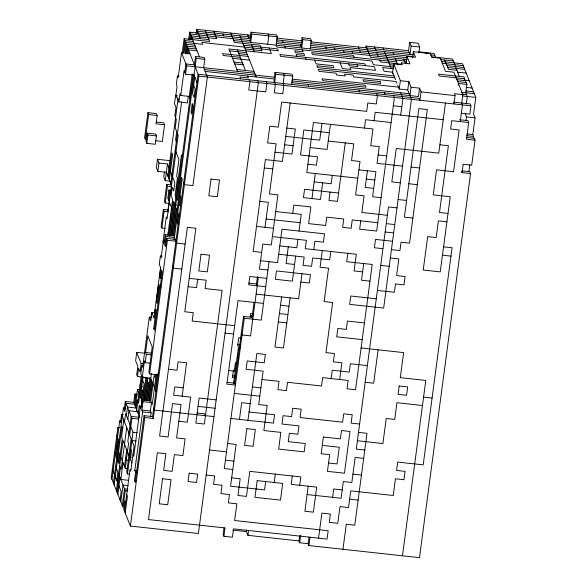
<?xml version="1.0" encoding="UTF-8"?>
<svg xmlns="http://www.w3.org/2000/svg" width="587" height="587" viewBox="0 0 587 587"><rect width="100%" height="100%" fill="white"/><g stroke="black" fill="none" stroke-linecap="round" stroke-linejoin="round"><path stroke-width="0.88" d="M147.924 112.682L144.593 137.732L145.334 139.603L148.665 114.553L147.924 112.682L156.428 113.607L157.169 115.478L156.054 123.828L164.558 124.76L162.335 141.46L155.533 140.711M147.176 133.117L146.068 141.467L146.801 143.338L155.306 144.27L156.413 135.92L155.68 134.049L147.176 133.117L147.917 134.988L146.801 143.338M119.587 427.549L117.892 427.365L111.222 477.466L123.006 507.373L125.229 490.673L118.603 473.848M111.963 479.337L119.733 420.886L121.436 421.07M123.285 414.591L121.582 414.407L120.474 422.757L119.733 420.886M113.43 483.072L123.431 407.921L125.134 408.112M114.171 484.943L121.942 426.492L122.683 428.363M124.165 409.792L125.28 401.442L133.777 402.374L139.427 416.704M170.245 160.684L157.485 159.29L156.377 167.64L157.852 171.382L166.356 172.307L171.507 185.397M118.236 461.764L119.352 453.413L118.611 451.542M123.791 420.013L121.568 436.713L122.309 438.584L118.978 463.635L117.503 459.892M116.754 480.335L117.862 471.985L115.654 466.372M124.532 421.884L125.64 413.534L133 432.23L127.452 473.973L129.147 474.164M157.852 171.382L158.96 163.032L157.485 159.29M116.38 490.549L123.043 440.448L129.668 457.28L131.371 457.464M126.374 415.398L127.489 407.048L135.986 407.98L137.101 399.63L138.576 403.372L141.907 378.322L141.166 376.45L136.507 411.516M117.114 492.42L120.445 467.369M117.855 494.291L120.071 477.591M126.741 427.49L121.186 469.24L119.711 465.498M127.849 419.14L128.957 410.79L137.461 411.722M144.387 353.176L136.734 352.339L135.626 360.689L137.835 366.295L136.72 374.645L137.461 376.516L145.114 377.353M123.028 462.761L120.812 479.462L128.465 480.298M120.064 499.897L121.171 491.546L112.337 469.116M124.503 466.496L126.726 449.796M133.777 402.374L134.893 394.024L137.439 394.303M164.433 171.91L163.766 176.922L165.24 180.657L170.34 181.214M120.797 501.768L123.021 485.067L128.12 485.625M127.79 468.646L125.244 468.367L128.575 443.317L127.834 441.446L131.165 416.396L139.669 417.328M129.683 434.967L131.906 418.267L125.28 401.442M137.461 376.516L138.569 368.166L140.044 371.909L141.151 363.558L136.734 352.339M179.145 76.105L177.443 75.914L176.335 84.264L177.069 86.135L175.961 94.485L178.903 101.962L187.407 102.894L188.295 96.209M177.311 95.476L175.616 95.292L174.5 103.642L175.975 107.377L174.86 115.727L176.335 119.469L175.227 127.819L176.702 131.554L175.586 139.904L176.327 141.775M190.012 53.666L181.508 52.735L178.177 77.785L177.443 75.914M135.252 406.109L137.475 389.408L140.029 389.687M165.24 180.657L167.464 163.956L158.96 163.032M176.57 95.49L176.349 97.156L175.616 95.292M182.234 52.903L184.12 38.713L209.632 41.494L205.215 30.282M122.272 505.51L124.495 488.81L127.893 489.176M131.158 438.709L126.711 472.109L127.452 473.973M183.195 53.101L184.861 40.576L193.365 41.508M168.484 210.007L163.384 209.449L161.161 226.149L161.895 228.02L165.299 228.387M171.815 184.956L166.715 184.399L164.492 201.099L165.226 202.97L169.482 203.432M167.823 176.049L178.155 98.396M151.842 317.472L149.289 317.193L142.626 367.293L141.885 365.43L140.777 373.78L142.252 377.514L150.756 378.446L154.432 387.794M161.895 228.02L164.118 211.32L163.384 209.449M165.226 202.97L167.449 186.27L166.715 184.399M168.564 177.92L171.896 152.869L172.629 154.741L169.298 179.791M124.481 511.116L130.035 469.365L130.769 471.236L134.1 446.186L121.582 414.407M142.252 377.514L144.475 360.814L145.209 362.685L150.309 363.243M145.209 362.685L146.317 354.335L145.583 352.464L147.807 335.764L152.224 346.983L148.893 372.033L149.626 373.904L158.13 374.829M178.903 101.962L180.011 93.612L180.752 95.483L189.256 96.415L190.724 100.15M138.202 413.586L139.31 405.235L140.535 408.354M140.418 396.885L143.089 376.847M150.969 317.56L151.527 313.385M186.072 53.703L187.07 46.19L195.574 47.114M125.214 512.987L127.438 496.286L126.704 494.415M155.276 312.959L151.872 312.585L150.764 320.935L149.289 317.193M180.752 95.483L184.083 70.433L185.558 74.175L194.062 75.099L197.005 82.576M188.684 39.674L189.682 32.16L249.204 38.661L247.729 34.919M141.159 398.756L142.267 390.406M171.477 190.283L168.924 190.005L167.816 198.355L172.233 209.574M187.026 53.901L187.803 48.053L196.307 48.985M142.091 406.49L140.388 406.307L133.726 456.407L132.992 454.536M162.085 256.189L160.383 256.005L159.275 264.355L160.743 268.09L159.635 276.44L160.368 278.311L162.071 278.495M184.817 72.304L185.932 63.954L194.436 64.878L195.544 56.528L204.049 57.46L204.782 59.331L203.674 67.681L207.358 77.029L192.918 185.58L184.413 184.648L183.672 182.777M189.638 39.872L190.415 34.031L249.937 40.532L250.678 42.403L251.786 34.053L251.053 32.182L276.558 34.971L277.299 36.834L276.183 45.184L276.925 47.055L353.455 55.413L354.188 57.284M141.115 406.475L144.116 383.927L142.641 380.185M168.55 200.226L169.658 191.876L171.36 192.059M170.773 183.526L181.654 101.698M187.987 54.099L188.544 49.924L197.049 50.856M155.254 374.235L154.807 377.573L154.073 375.702L150.742 400.752L142.237 399.82L141.129 408.17L140.388 406.307M165.042 241.36L163.34 241.176L161.117 257.876L160.383 256.005M185.558 74.175L186.666 65.825L181.508 52.735M167.941 210.417L168.939 202.897L169.43 204.144M171.272 185.367L171.492 183.694M190.709 39.241L191.157 35.902L216.662 38.683L213.719 31.206M142.964 399.989L145.965 377.448M154.513 313.15L160.625 267.224M144.072 415.655L144.813 417.518L153.31 418.45L152.576 416.579L144.072 415.655L135.186 482.455L134.452 480.584L135.56 472.234L134.827 470.363L142.604 411.913L141.863 410.042L142.979 401.691L142.237 399.82M157.742 310.119L155.195 309.841L154.08 318.191L151.872 312.585M158.527 284.79L156.303 301.491L157.037 303.362L159.26 286.661L158.527 284.79L160.222 284.981M185.14 244.031L176.636 243.099L173.693 235.622L165.189 234.69L164.081 243.04L163.34 241.176M191.67 39.439L191.89 37.766L208.899 39.623M143.918 400.195L146.919 377.646M160.368 278.311L161.484 269.961L162.217 271.832L154.447 330.283L153.706 328.412L155.929 311.712L155.195 309.841M175.168 239.357L166.664 238.432L165.549 246.782L164.815 244.911L165.923 236.561L165.189 234.69M144.879 400.393L147.88 377.845M148.173 383.054L145.95 399.754L140.058 384.801M167.831 235.262L172.607 199.353L171.133 195.618L172.24 187.268L173.715 191.002L174.831 182.652L167.464 163.956M149.626 373.904L167.398 240.303L166.664 238.432M146.794 400.789L149.905 377.412M168.902 234.624L173.341 201.224L177.025 210.572M257.634 80.727L258.375 82.598L198.399 533.502L130.373 526.069L144.813 417.518M196.153 33.525L196.711 29.35L251.133 35.293M147.755 400.987L151.424 373.435M169.746 235.658L174.075 203.095M197.225 32.887L197.445 31.221L251.016 37.069M148.827 400.356L151.49 380.31M170.707 235.857L181.478 154.865L182.212 156.729M189.256 96.415L192.25 73.867M149.67 401.391L152.224 382.181M171.661 236.055L193.101 74.901M172.732 235.424L176.291 208.701M195.544 56.528L196.278 58.399L177.399 200.35L175.19 194.745L177.413 178.044L176.672 176.173L178.896 159.473L175.212 150.125M150.661 416.183L151.101 412.844L150.367 410.973L151.475 402.623L142.979 401.691M173.693 235.622L181.464 177.171L182.205 179.042L174.097 239.995M194.796 76.97L192.573 93.671L194.048 97.413L195.155 89.063L192.947 83.449M156.215 374.433L152.216 404.494L146.324 389.533M157.279 373.794L155.173 389.658L155.907 391.529M177.384 222.656L178.499 214.306M152.576 416.579L198.113 74.226L419.199 98.374L419.932 100.245L421.048 91.895L419.573 88.16L411.069 87.228L408.86 81.622L400.356 80.69L393.73 63.866L402.234 64.797L401.493 62.926L409.997 63.858L407.055 56.374L415.559 57.306L413.351 51.7L430.352 53.556L431.827 57.291L440.331 58.223L445.482 71.306L453.986 72.238L462.827 94.668L461.712 103.019L462.453 104.89L460.23 121.59M153.31 418.45L198.854 76.097L184.12 38.713M182.153 396.188L186.6 362.788L178.096 361.856L176.981 370.206L168.484 369.282M197.702 279.287L196.594 287.637L188.089 286.705M249.937 40.532L251.053 32.182M267.679 44.26L268.795 35.91L268.054 34.039M233.34 370.903L232.452 377.58L234.147 377.764M228.343 370.448L234.294 371.101L235.409 362.751L237.111 362.935M233.589 383.825L238.366 347.922L240.068 348.106M291.651 84.447L292.759 76.097L292.025 74.226L275.017 72.37L273.909 80.72L275.384 84.455L274.268 92.805L282.773 93.737L283.881 85.386L283.147 83.515L284.255 75.165L283.521 73.294M254.046 302.29L252.05 317.318L243.546 316.386L234.661 383.186L227.008 382.35M274.643 82.591L275.758 74.241L275.017 72.37M243.546 316.386L244.28 318.257L224.285 468.558L232.79 469.49M250.128 316.921L250.576 313.575L253.129 313.854M251.089 317.119L251.309 315.446L253.012 315.637M224.058 527.735L223.17 534.419L223.904 536.291L232.408 537.215L233.523 528.865L327.054 539.086L328.17 530.736L234.631 520.515L236.855 503.815L228.35 502.89L229.458 494.54L220.954 493.608L222.069 485.258L213.565 484.334L214.673 475.984L206.169 475.052M257.223 285.788L256.49 283.917L257.488 276.404M223.904 536.291L225.019 527.94L148.489 519.576L157.375 452.775L165.879 453.707L163.656 470.407L172.16 471.339L174.383 454.639L182.88 455.563L185.103 438.863L176.599 437.939L181.045 404.538L172.541 403.607L168.095 437.007L159.598 436.082L187.363 227.33L195.867 228.255L184.758 311.756L193.262 312.688L192.154 321.038L234.668 325.682M239.459 419.389L241.675 402.689L250.179 403.614M258.339 277.438L250.561 335.889L242.057 334.957L241.323 333.086M265.001 227.338L268.332 202.288L259.828 201.356M247.956 420.314L256.842 353.513L265.346 354.445L264.238 362.795L247.23 360.939L246.122 369.289L263.13 371.145L258.684 404.546L267.188 405.47L263.857 430.52L280.865 432.384L278.642 449.084L304.147 451.865L305.262 443.515L288.254 441.659L289.362 433.309L297.866 434.241L298.981 425.891L281.973 424.034L283.081 415.684L291.585 416.609L292.7 408.258L301.197 409.19L300.089 417.54L342.603 422.185L343.718 413.835L352.222 414.76L351.107 423.11L359.611 424.041M269.059 261.663L261.288 320.113L244.28 318.257M290.169 103.019L282.391 161.462L265.383 159.605L253.166 251.456L261.67 252.388M310.2 48.904L311.308 40.554L310.574 38.683L302.07 37.751L300.962 46.102L276.301 43.409M302.07 37.751L302.804 39.623L301.696 47.973L300.221 44.238L276.411 41.633M462.182 170.846L469.835 171.675L470.569 173.547L419.478 557.65L308.938 545.572L308.204 543.709L299.7 542.777L298.959 540.906L247.941 535.337L246.474 531.595L246.694 529.929M247.941 535.337L248.609 530.325M281.628 296.927L274.958 347.027L283.462 347.952L290.132 297.851M288.29 246.826L286.067 263.526L294.571 264.451M292.73 213.426L293.845 205.076L310.853 206.932L308.63 223.632L325.638 225.489L326.746 217.139L343.755 218.995L342.639 227.345L351.143 228.277L352.259 219.927L377.764 222.708M265.691 481.553L264.583 489.903L230.574 486.19L236.121 444.44L227.624 443.508M295.679 256.101L292.348 281.151L275.347 279.295L276.455 270.945L310.464 274.657L309.356 283.007L300.852 282.083M297.903 239.401L296.795 247.751L279.786 245.894M299.018 231.051L301.234 214.35L275.729 211.562M274.195 482.485L275.31 474.135M301.967 273.733L298.629 298.783L256.115 294.138M311.961 198.582L315.292 173.532M321.955 123.431L319.739 140.132L285.722 136.411M313.803 249.607L314.911 241.257L323.415 242.189L324.523 233.839L282.009 229.194L277.563 262.594L260.562 260.738M322.689 182.806L320.465 199.507L303.457 197.65L304.565 189.3L338.582 193.02M330.459 124.356L327.128 149.406L310.119 147.55M292.311 475.991L291.203 484.341L316.716 487.122L313.385 512.172L304.88 511.248L308.212 486.197M322.3 250.539L320.084 267.239L328.588 268.164L324.141 301.564L332.646 302.496L325.983 352.596L334.487 353.528L333.372 361.878L341.876 362.803L339.653 379.503M330.077 192.088L328.969 200.438L337.474 201.37L345.244 142.92M332.301 175.388L331.185 183.738L314.184 181.882M299.708 485.266L300.815 476.915L249.798 471.346L246.467 496.397L237.962 495.465L240.186 478.765L231.682 477.84M330.804 251.463L329.696 259.814L312.688 257.957L311.58 266.307L303.075 265.383L304.183 257.033L278.678 254.244M298.959 540.906L299.627 535.902M299.7 542.777L300.698 535.263M365.818 47.723L366.039 46.057L408.552 50.702L410.027 54.437L411.142 46.087L409.667 42.352L418.171 43.277L419.639 47.019L418.861 52.859M308.204 543.709L309.092 537.024M308.938 545.572L310.046 537.222M331.149 378.578L332.264 370.228L349.272 372.085L350.38 363.735L367.389 365.591M347.812 253.327L346.704 261.677L372.209 264.458L355.553 389.709L347.049 388.785L348.157 380.435L322.652 377.646L321.537 385.997L287.527 382.284L286.412 390.634L277.915 389.702L279.023 381.352L262.015 379.496M364.476 128.076L365.584 119.726L391.096 122.507M318.55 538.154L321.881 513.104L330.386 514.036L329.278 522.386L337.782 523.311L340.005 506.61L348.502 507.542L350.725 490.842L393.239 495.487L395.462 478.787L403.966 479.711L405.074 471.361L396.577 470.436L397.685 462.086L423.198 464.867L452.071 247.773L443.567 246.841M360.756 220.851L359.648 229.201L376.656 231.058L394.427 97.457L393.686 95.593M367.425 170.751L365.202 187.451L373.706 188.383M374.088 120.651L375.196 112.3L443.222 119.733M332.609 497.336L333.717 488.986L342.221 489.91M363.705 263.534L361.489 280.234L369.993 281.158M392.395 73.889L393.73 63.866M401.273 64.599L401.493 62.926M376.274 298.79L350.762 296.002L349.654 304.352L383.663 308.072L411.428 99.32L407.752 89.972L399.248 89.041L400.356 80.69M406.057 63.895L407.055 56.374M408.552 50.702L409.667 42.352M342.955 549.293L346.286 524.242L354.79 525.167L367.007 433.316L358.503 432.392M400.708 115.089L402.931 98.389L400.723 92.783M407.752 89.972L408.86 81.622M412.573 57.541L413.351 51.7M409.961 95.578L411.069 87.228M378.109 349.815L373.67 383.216L365.165 382.291M419.573 88.16L418.465 96.51L291.761 82.672M445.445 103.033L438.783 153.134L396.262 148.489L391.822 181.889L400.327 182.821M462.827 94.668L454.323 93.744L455.057 95.615L453.949 103.965L453.457 102.718M458.183 85.122L458.41 83.457L466.907 84.381L465.799 92.731L467.274 96.473L466.276 103.987M464.478 80.441L464.699 78.775L463.965 76.904L438.452 74.116L439.193 75.987L464.699 78.775M402.477 555.794L425.795 380.442L400.29 377.654L403.621 352.604L361.108 347.959M466.078 120.254L466.526 116.908L465.293 113.797M470.569 173.547L462.072 172.622L463.18 164.272L471.684 165.196L475.015 140.146L474.281 138.275L466.628 137.446M459.496 119.719L467.993 120.651L468.734 122.522L466.511 139.222L475.015 140.146M454.059 102.182L470.216 103.95L470.957 105.821L469.842 114.171L461.338 113.24M441.263 61.43L462.519 63.748L475.778 97.398L473.555 114.098L475.03 117.84L472.806 134.54L473.54 136.411L473.32 138.077M468.874 171.477L469.769 164.8M411.142 46.087L419.639 47.019M418.758 51.817L434.064 53.483L435.539 57.225M251.786 34.053L277.299 36.834M302.804 39.623L311.308 40.554M276.638 38.082L302.151 40.87M310.655 41.794L409.293 52.566M430.55 54.892L434.798 55.354M276.528 39.857L302.041 42.646M310.538 43.57L413.431 54.811M431.284 56.763L452.548 59.082L459.173 75.906M310.428 45.346L413.314 56.587M440.529 59.558L453.281 60.953M310.31 47.129L407.246 57.717M233.67 40.54L407.136 59.492M441.996 63.301L463.253 65.619M406.175 61.173L370.456 57.277L366.039 46.057M446.986 65.634L463.994 67.49M243.649 45.214L277.658 48.926L278.392 50.798L201.869 42.433L202.603 44.304L185.595 42.447L184.487 50.798L185.221 52.669L186.336 44.319L194.833 45.243M396.702 61.929L311.675 52.639L312.409 54.51L371.931 61.011L373.405 64.753L393.811 66.977M406.908 63.044L405.206 62.86L403.731 59.118M447.72 67.505L464.728 69.361M401.691 64.262L380.435 61.943L379.701 60.072M456.965 70.301L448.461 69.369L444.777 60.021M245.117 48.948L262.125 50.805L259.916 45.199L234.404 42.411L230.728 33.063M389.673 64.739L393.928 65.201M457.699 72.172L466.203 73.096M229.583 50.834L246.591 52.691M393.694 68.76L382.643 67.549L384.118 71.291L392.622 72.216L395.565 79.693M238.821 53.63L247.325 54.554M248.066 56.425L222.554 53.644L223.287 55.508L240.296 57.365M464.046 80.015L469.145 80.573M456.935 79.715L465.44 80.646L466.907 84.381M457.669 81.586L466.173 82.51M232.533 58.311L249.534 60.168M394.09 75.958L317.56 67.593L316.826 65.729L333.834 67.586L333.093 65.715L316.092 63.858L314.617 60.116M394.831 77.822L318.301 69.464L319.035 71.335L336.043 73.192L336.777 75.063L345.281 75.994L344.547 74.123L353.051 75.048L353.785 76.919L396.298 81.564L397.039 83.435M234 62.046L242.504 62.978M466.144 87.404L472.095 88.05M196.278 58.399L204.782 59.331M234.741 63.917L243.245 64.849M465.917 90.956L473.57 91.792M461.551 92.269L474.303 93.663M236.95 69.523L253.958 71.387M398.507 87.169L321.984 78.812L322.718 80.683L365.231 85.328L365.972 87.199L291.988 79.113M462.285 94.14L466.533 94.602M275.758 74.241L292.759 76.097M186.666 65.825L254.692 73.25M462.167 95.916L475.778 97.398M421.048 91.895L455.057 95.615M204.408 69.552L274.136 77.168M205.142 71.416L273.168 78.849M291.878 80.896L409.22 93.707M198.854 76.097L470.957 105.821M393.312 105.807L401.816 106.739M466.526 116.908L475.03 117.84M468.734 122.522L451.726 120.665L450.618 129.015L459.122 129.94L453.568 171.69L436.559 169.834L433.228 194.884L450.236 196.74L440.235 271.891L423.234 270.035L427.674 236.634L436.178 237.559L438.401 220.859L446.898 221.791M466.856 133.887L472.806 134.54M466.738 135.663L473.54 136.411M286.83 128.069L295.334 128.993L292.003 154.043L274.995 152.187M329.351 132.706L303.839 129.925L300.507 154.975L317.516 156.832L316.4 165.182L307.904 164.25M439.89 144.784L448.395 145.715L439.509 212.509L448.013 213.441M148.665 114.553L157.169 115.478M156.171 122.052L163.824 122.888L164.558 124.76M328.236 141.056L353.748 143.844L351.525 160.544L360.029 161.476L355.59 194.877L364.094 195.801L361.871 212.501L387.376 215.29M284.614 144.762L293.118 145.693M378.145 154.983L386.65 155.907M147.917 134.988L156.413 135.92M402.543 166.121L377.037 163.333L379.261 146.633L370.757 145.701L372.972 129.001L313.451 122.5L306.788 172.6L357.806 178.177M411.047 167.046L419.551 167.977M358.921 169.826L375.929 171.683L372.591 196.733L381.095 197.658M264.275 167.955L272.779 168.887M366.31 179.101L374.814 180.033M408.831 183.746L417.328 184.678M398.103 199.521L406.608 200.446M396.995 207.871L388.491 206.94L356.28 449.092L364.784 450.016M167.449 186.27L171.705 186.732M412.888 218.078L404.384 217.146L418.825 108.595L427.329 109.527L409.557 243.128L401.053 242.196L399.945 250.546L391.441 249.622M386.268 223.64L394.772 224.572M174.816 204.966L176.518 205.149M266.109 218.988L300.126 222.7M385.16 231.99L393.664 232.922M164.118 211.32L168.374 211.782M256.497 226.406L273.505 228.262M392.549 241.272L375.541 239.408L374.433 247.758L382.937 248.69M272.397 236.612L306.407 240.332L305.299 248.683L356.316 254.252L354.093 270.952L362.597 271.884M442.459 255.191L450.963 256.123M390.326 257.972L398.83 258.896L396.614 275.597L405.111 276.528L404.003 284.878L395.499 283.947L394.391 292.297L377.382 290.44M165.923 236.561L174.427 237.493M167.398 240.303L175.902 241.228M380.714 265.39L389.218 266.322M164.815 244.911L166.517 245.095M267.951 270.013L259.447 269.088L262.778 244.038L271.282 244.962L277.945 194.862L269.448 193.937L276.11 143.837L267.606 142.905L269.829 126.205L278.333 127.137L281.665 102.087L366.692 111.376L367.807 103.026L376.311 103.95L377.419 95.6L376.685 93.737M181.809 269.081L173.304 268.149L172.571 266.278M266.843 278.363L249.835 276.506L248.727 284.856L265.728 286.713M248.837 283.081L256.49 283.917M189.205 278.355L206.206 280.212L205.098 288.562L222.106 290.418L204.335 424.019L195.831 423.095L199.162 398.045L216.17 399.901M159.26 286.661L160.963 286.845M263.512 303.413L237.999 300.632L226.89 384.133L235.394 385.057L233.919 381.323M280.513 305.277L289.017 306.201M279.405 313.627L287.909 314.551M364.439 322.909L347.431 321.052L346.323 329.402L337.818 328.478L336.703 336.828L362.216 339.609M278.297 321.977L286.794 322.901M225.056 333.1L233.56 334.032M153.706 328.412L155.408 328.595M241.294 337.98L238.74 337.701L237.632 346.051L240.178 346.33M237.742 344.276L240.296 344.554M145.583 352.464L151.534 353.117M146.317 354.335L151.424 354.893M141.151 363.558L143.705 363.837M232.562 375.805L235.116 376.084M423.579 397.142L432.083 398.074M252.403 386.914L260.907 387.846M422.464 405.492L396.959 402.704L394.735 419.404L386.231 418.48L382.9 443.53L357.388 440.742M183.269 387.838L174.765 386.906L173.649 395.256L190.658 397.113L187.326 422.163L178.822 421.239M234.286 393.407L259.792 396.196M140.792 386.672L142.494 386.855M137.329 396.078L135.626 395.895L134.518 404.245L126.014 403.313L124.906 411.663L123.431 407.921M198.054 406.395L215.055 408.251M249.071 411.964L274.577 414.752L273.469 423.102L230.955 418.458M197.056 412.969L204.709 413.806L205.443 415.669M213.947 416.601L154.425 410.1L153.684 408.229M141.863 410.042L150.367 410.973M142.604 411.913L151.101 412.844M131.906 418.267L138.708 419.008M322.27 445.379L339.271 447.235L337.055 463.935L328.551 463.004M133 432.23L137.255 432.692M363.669 458.366L355.172 457.442L351.84 482.492L343.336 481.56L341.113 498.26L307.096 494.548M131.892 440.58L136.147 441.042M209.5 450.002L226.509 451.858M225.401 460.208L233.905 461.14M352.948 474.142L361.453 475.066M128.905 460.296L126.352 460.017L125.618 458.146M134.827 470.363L137.38 470.642M135.56 472.234L137.263 472.418M349.617 499.192L358.121 500.117M134.452 480.584L136.155 480.768M125.229 490.673L127.783 490.952M232.863 530.112L246.474 531.595M425.56 52.559L426.052 53.806M461.58 171.375L462.072 172.622M393.019 52.581L393.76 54.452M395.234 58.186L397.935 65.047M383.047 47.914L383.781 49.785M384.522 51.656L391.147 68.481M397.773 85.306L399.248 89.041M374.543 46.982L376.018 50.724M376.751 52.595L378.226 56.33M384.448 92.79L385.182 94.661M358.275 46.997L359.009 48.868M359.743 50.739L360.484 52.603M365.635 65.693L364.901 63.822L279.867 54.532L280.601 56.403L374.139 66.617L375.614 70.359L350.101 67.571L350.843 69.442L342.338 68.51L340.13 62.904M351.98 51.678L352.714 53.549M357.131 64.761L357.872 66.632L349.368 65.7L348.627 63.836M343.476 50.746L344.209 52.617M358.943 90.009L359.677 91.873M334.238 47.951L334.972 49.822M325.734 47.019L326.467 48.89M302.43 49.844L303.171 51.715L294.667 50.783L295.4 52.654L303.905 53.578L304.638 55.449L296.142 54.525L296.875 56.389M305.379 57.321L306.113 59.192M307.918 84.433L308.659 86.304M282.479 40.51L283.213 42.374M284.688 46.116L285.429 47.987M269.154 47.995L271.363 53.608L228.849 48.963L237.684 71.394M251.412 44.267L254.362 51.751M266.138 81.659L266.88 83.53L265.764 91.88L248.763 90.024L249.871 81.674L249.137 79.803M239.966 35.866L256.167 76.992M237.353 49.888L245.454 70.455M247.663 76.061L248.396 77.932L239.892 77L240.633 78.871M222.957 34.009L223.691 35.873M196.711 29.35L200.394 38.698M189.682 32.16L199.257 56.462M190.364 88.065L191.839 91.799M251.309 315.446L252.784 319.189M177.435 133.425L178.169 135.296L167.068 218.797L166.326 216.926L162.995 241.976L163.487 243.223M181.104 165.079L181.838 166.95M179.996 173.429L180.73 175.3M178.881 181.779L179.622 183.65M176.298 186.395L178.507 192M179.982 195.742L180.715 197.614L179.607 205.964L178.874 204.093M238.366 347.922L239.1 349.786M237.258 356.272L237.992 358.136M168.924 190.005L170.399 193.747M177.758 212.443L179.233 216.177M173.701 213.316L178.125 224.528M233.809 369.854L234.294 371.101M170.384 216.053L173.326 223.53M174.068 225.401L174.801 227.272M169.276 224.403L172.952 233.751M168.161 232.753L169.394 235.871M147.432 381.183L151.116 390.531M137.475 389.408L142.384 401.875M134.893 394.024L136.36 397.759M130.784 448.93L131.517 450.794L130.409 459.144L131.877 462.886M117.892 427.365L118.625 429.236M116.776 435.715L118.251 439.458L116.028 456.158L116.769 458.021M118.985 441.321L119.726 443.192M116.402 445.937L117.877 449.671M120.086 455.285L125.244 468.367M114.553 452.416L115.294 454.287M125.589 502.766L124.855 500.894L123.747 509.245L130.373 526.069M192.198 103.892L191.091 112.242L191.824 114.113L192.932 105.763L192.198 103.892M162.548 478.757L159.209 503.807L167.713 504.739L171.044 479.689L162.548 478.757M201.033 254.237L198.817 270.937L207.321 271.862L209.537 255.162L201.033 254.237M211.034 179.086L208.811 195.787L217.315 196.711L219.538 180.011L211.034 179.086M189.168 473.195L188.053 481.545L196.557 482.47L197.665 474.12L189.168 473.195M246.848 428.664L244.625 445.364L253.129 446.296L255.352 429.596L246.848 428.664M257.194 480.621L254.971 497.321L280.476 500.109L282.699 483.409L257.194 480.621M323.378 437.029L321.155 453.729L329.659 454.654L327.436 471.354L344.444 473.21L349.999 431.46L341.495 430.535L340.387 438.885L323.378 437.029M399.175 386.004L398.067 394.354L406.571 395.286L407.679 386.936L399.175 386.004M380.031 81.578L363.023 79.715L363.764 81.586L380.765 83.442L380.031 81.578"/></g></svg>
